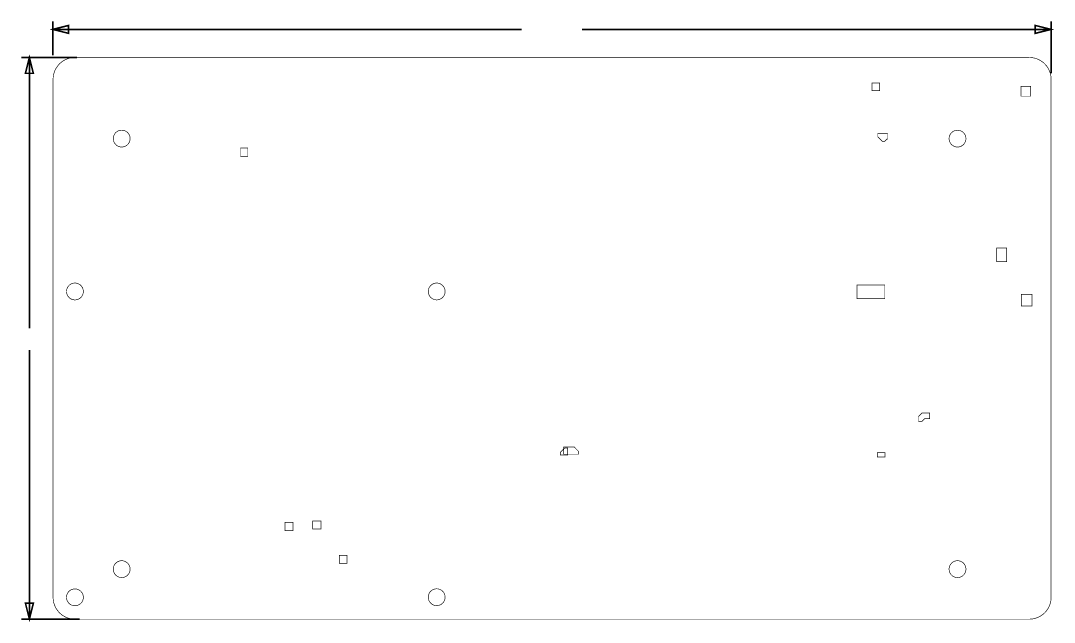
# Model space of a CAD drawing. Extents: x -9 to 157, y -4 to 92.
import ezdxf

# ---------------------------------------------------------------- set-up
doc = ezdxf.new("R2010")
doc.units = 0
for name, pattern in [('SIG_183', [2, 1, 1]), ('SIG_207', [2, 1, 1]), ('SIG_22', [2, 1, 1]), ('SIG_4', [2, 1, 1]), ('SIG_88', [2, 1, 1]), ('TRMIDX_2048', [2, 1, 1]), ('TRMIDX_4096', [2, 1, 1])]:
    doc.linetypes.add(name, pattern=pattern)
for name, color, linetype in [('BOARD_CUTOUT_00', 254, 'CONTINUOUS'), ('BOARD_OUTLINE_00', 254, 'CONTINUOUS'), ('COPPER_04', 56, 'CONTINUOUS'), ('DIMENSION1_00', 254, 'CONTINUOUS'), ('DIMENSION2_00', 254, 'CONTINUOUS'), ('DIMENSION3_00', 254, 'CONTINUOUS'), ('DIMENSION4_00', 254, 'CONTINUOUS'), ('DIMENSION5_00', 254, 'CONTINUOUS'), ('DIMENSION6_00', 254, 'CONTINUOUS'), ('DIMENSION7_00', 254, 'CONTINUOUS')]:
    doc.layers.add(name, color=color, linetype=linetype)

# ---------------------------------------------------------------- blocks, each defined once
blk = doc.blocks.new('SMOOTH_0$1')
at = {"const_width": 0.05}
blk.add_lwpolyline([(-0.025, 0, 1), (0.025, 0, 1)], format="xyb", close=True, dxfattribs=at)
blk = doc.blocks.new('BOARD_74')
at = {"layer": 'BOARD_CUTOUT_00', "const_width": 0.1}
blk.add_lwpolyline([(155.175, -4.625), (155.175, -6.2), (156.75, -6.2), (156.75, -4.625)], close=True, dxfattribs=at)
for points in [[(12.35067, -13.00042, 1), (9.65067, -13.00042, 1)], [(146.35067, -13.00042, 1), (143.65067, -13.00042, 1)], [(4.85067, -37.50042, 1), (2.15067, -37.50042, 1)], [(62.85067, -37.50042, 1), (60.15067, -37.50042, 1)], [(12.35067, -82.00042, 1), (9.65067, -82.00042, 1)], [(146.35067, -82.00042, 1), (143.65067, -82.00042, 1)], [(4.85, -86.52, 1), (2.15, -86.52, 1)], [(62.85067, -86.50042, 1), (60.15067, -86.50042, 1)]]:
    blk.add_lwpolyline(points, format="xyb", close=True, dxfattribs=at)
at = {"layer": 'BOARD_OUTLINE_00', "const_width": 0.1}
blk.add_lwpolyline([(0, -3.5, -0.4142135624), (3.5, 0), (156.51, 0, -0.4142135624), (160.01, -3.5), (160.01, -86.52, -0.4142135624), (156.51, -90.02), (3.5, -90.02, -0.4142135624), (0, -86.52)], format="xyb", close=True, dxfattribs=at)
at = {"layer": 'BOARD_CUTOUT_00'}
for p in [(155.175, -4.625), (156.75, -4.625), (155.175, -6.2), (156.75, -6.2)]:
    blk.add_blockref('SMOOTH_0$1', p, dxfattribs=at)
at = {"layer": 'BOARD_OUTLINE_00'}
for p in [(3.5, 0), (0, -3.5)]:
    blk.add_blockref('SMOOTH_0$1', p, dxfattribs=at)
blk = doc.blocks.new('D_1dfeghi_9')
at = {"layer": 'DIMENSION1_00', "linetype": 'TRMIDX_2048', "const_width": 0.254}
blk.add_lwpolyline([(82.95, 4.94257), (7.7567726667, 4.94257)], dxfattribs=at)
at = {"layer": 'DIMENSION2_00', "linetype": 'TRMIDX_2048', "const_width": 0.254}
blk.add_lwpolyline([(-77.1, 4.94257), (-1.9067726667, 4.94257)], dxfattribs=at)
at = {"layer": 'DIMENSION3_00', "linetype": 'TRMIDX_2048', "const_width": 0.254}
blk.add_lwpolyline([(82.95, 4.94257), (80.41, 4.30757), (80.41, 5.57757)], close=True, dxfattribs=at)
at = {"layer": 'DIMENSION4_00', "linetype": 'TRMIDX_2048', "const_width": 0.254}
blk.add_lwpolyline([(-77.1, 4.94257), (-74.56, 5.57757), (-74.56, 4.30757)], close=True, dxfattribs=at)
at = {"layer": 'DIMENSION5_00', "linetype": 'TRMIDX_2048', "const_width": 0.254}
blk.add_lwpolyline([(82.95, -2.08743), (82.95, 6.21257)], dxfattribs=at)
at = {"layer": 'DIMENSION6_00', "linetype": 'TRMIDX_2048', "const_width": 0.254}
blk.add_lwpolyline([(-77.1, 0.81257), (-77.1, 6.21257)], dxfattribs=at)
at = {"layer": 'DIMENSION7_00', "linetype": 'TRMIDX_2048', "const_width": 0.0254}
for points in [[(-77.1, -0.45743), (-77.0993333333, -0.45743)], [(82.95, -3.35743), (82.9506666667, -3.35743)]]:
    blk.add_lwpolyline(points, dxfattribs=at)
blk = doc.blocks.new('D_2dfeghi_10')
at = {"layer": 'DIMENSION1_00', "linetype": 'TRMIDX_4096', "const_width": 0.254}
blk.add_lwpolyline([(-4.129886, -28.23), (-4.129886, 14.908)], dxfattribs=at)
at = {"layer": 'DIMENSION2_00', "linetype": 'TRMIDX_4096', "const_width": 0.254}
blk.add_lwpolyline([(-4.129886, 61.77), (-4.129886, 18.337)], dxfattribs=at)
at = {"layer": 'DIMENSION3_00', "linetype": 'TRMIDX_4096', "const_width": 0.254}
blk.add_lwpolyline([(-4.129886, -28.23), (-4.764886, -25.69), (-3.494886, -25.69)], close=True, dxfattribs=at)
at = {"layer": 'DIMENSION4_00', "linetype": 'TRMIDX_4096', "const_width": 0.254}
blk.add_lwpolyline([(-4.129886, 61.77), (-3.494886, 59.23), (-4.764886, 59.23)], close=True, dxfattribs=at)
at = {"layer": 'DIMENSION5_00', "linetype": 'TRMIDX_4096', "const_width": 0.254}
blk.add_lwpolyline([(3.950114, -28.23), (-5.399886, -28.23)], dxfattribs=at)
at = {"layer": 'DIMENSION6_00', "linetype": 'TRMIDX_4096', "const_width": 0.254}
blk.add_lwpolyline([(3.500114, 61.77), (-5.399886, 61.77)], dxfattribs=at)
at = {"layer": 'DIMENSION7_00', "linetype": 'TRMIDX_4096', "const_width": 0.0254}
for points in [[(4.770114, 61.77), (4.7707806667, 61.77)], [(5.220114, -28.23), (5.2207806667, -28.23)]]:
    blk.add_lwpolyline(points, dxfattribs=at)
blk = doc.blocks.new('COPPER_87')
at = {"layer": 'COPPER_04', "const_width": 0.1}
blk.add_lwpolyline([(0.025, 0), (-1.225, 0), (-1.775, -0.55), (-1.775, -1.325), (-1.225, -1.325), (-0.8, -0.9), (0.025, -0.9)], close=True, dxfattribs=at)
at = {"layer": 'COPPER_04'}
for p in [(-1.225, 0), (0.025, 0), (-1.775, -0.55), (-1.775, -1.325), (-1.225, -1.325), (-0.8, -0.9), (0.025, -0.9)]:
    blk.add_blockref('SMOOTH_0$1', p, dxfattribs=at)
blk = doc.blocks.new('COPPER_90')
at = {"layer": 'COPPER_04', "const_width": 0.1}
blk.add_lwpolyline([(0, 0), (0.725, -0.725), (1.1, -0.725), (1.475, -0.35), (1.55, -0.425), (1.55, 0.55), (0, 0.55)], close=True, dxfattribs=at)
at = {"layer": 'COPPER_04'}
for p in [(0, 0.55), (0, 0), (1.55, 0.55), (0.725, -0.725), (1.1, -0.725), (1.475, -0.35), (1.55, -0.425)]:
    blk.add_blockref('SMOOTH_0$1', p, dxfattribs=at)
blk = doc.blocks.new('COPPER_91')
at = {"layer": 'COPPER_04', "const_width": 0.1}
blk.add_lwpolyline([(0, 0), (0, -1.85), (1.7, -1.85), (1.7, 0)], close=True, dxfattribs=at)
at = {"layer": 'COPPER_04'}
for p in [(0, 0), (1.7, 0), (0, -1.85), (1.7, -1.85)]:
    blk.add_blockref('SMOOTH_0$1', p, dxfattribs=at)
blk = doc.blocks.new('COPPER_92')
at = {"layer": 'COPPER_04', "const_width": 0.1}
blk.add_lwpolyline([(0, 0), (0, -0.7), (1.225, -0.7), (1.225, 0)], close=True, dxfattribs=at)
at = {"layer": 'COPPER_04'}
for p in [(0, 0), (1.225, 0), (0, -0.7), (1.225, -0.7)]:
    blk.add_blockref('SMOOTH_0$1', p, dxfattribs=at)
blk = doc.blocks.new('COPPER_122')
at = {"layer": 'COPPER_04', "const_width": 0.1}
blk.add_lwpolyline([(0, 0), (0, -1.31), (1.28, -1.31), (1.28, 0)], close=True, dxfattribs=at)
at = {"layer": 'COPPER_04'}
for p in [(0, 0), (1.28, 0), (0, -1.31), (1.28, -1.31)]:
    blk.add_blockref('SMOOTH_0$1', p, dxfattribs=at)
blk = doc.blocks.new('COPPER_123')
at = {"layer": 'COPPER_04', "const_width": 0.1}
blk.add_lwpolyline([(0, 0), (0, -1.29), (1.36, -1.29), (1.36, 0)], close=True, dxfattribs=at)
at = {"layer": 'COPPER_04'}
for p in [(0, 0), (1.36, 0), (0, -1.29), (1.36, -1.29)]:
    blk.add_blockref('SMOOTH_0$1', p, dxfattribs=at)
blk = doc.blocks.new('COPPER_124')
at = {"layer": 'COPPER_04', "const_width": 0.1}
blk.add_lwpolyline([(0, 0), (0, -1.28), (1.21, -1.28), (1.21, 0)], close=True, dxfattribs=at)
at = {"layer": 'COPPER_04'}
for p in [(0, 0), (1.21, 0), (0, -1.28), (1.21, -1.28)]:
    blk.add_blockref('SMOOTH_0$1', p, dxfattribs=at)
blk = doc.blocks.new('COPPER_125')
at = {"layer": 'COPPER_04', "const_width": 0.1}
blk.add_lwpolyline([(0, 0), (0, -2.2), (1.575, -2.2), (1.575, 0)], close=True, dxfattribs=at)
at = {"layer": 'COPPER_04'}
for p in [(0, 0), (1.575, 0), (0, -2.2), (1.575, -2.2)]:
    blk.add_blockref('SMOOTH_0$1', p, dxfattribs=at)
blk = doc.blocks.new('COPPER_128')
at = {"layer": 'COPPER_04', "const_width": 0.1}
blk.add_lwpolyline([(0, 0), (0, -1.15), (2.4125, -1.15), (2.4125, -0.7125), (1.7, 0)], close=True, dxfattribs=at)
at = {"layer": 'COPPER_04'}
for p in [(0, 0), (1.7, 0), (0, -1.15), (2.4125, -0.7125), (2.4125, -1.15)]:
    blk.add_blockref('SMOOTH_0$1', p, dxfattribs=at)
blk = doc.blocks.new('COPPER_133')
at = {"layer": 'COPPER_04', "const_width": 0.1}
blk.add_lwpolyline([(0, 0), (0, -1.35), (1.175, -1.35), (1.175, 0)], close=True, dxfattribs=at)
at = {"layer": 'COPPER_04'}
for p in [(0, 0), (1.175, 0), (0, -1.35), (1.175, -1.35)]:
    blk.add_blockref('SMOOTH_0$1', p, dxfattribs=at)
blk = doc.blocks.new('COPPER_144')
at = {"layer": 'COPPER_04', "const_width": 0.1}
blk.add_lwpolyline([(0, 0), (-0.6875, -0.6875), (-0.6875, -1.125), (0.5, -1.125), (0.5, 0)], close=True, dxfattribs=at)
at = {"layer": 'COPPER_04'}
for p in [(0, 0), (0.5, 0), (-0.6875, -0.6875), (-0.6875, -1.125), (0.5, -1.125)]:
    blk.add_blockref('SMOOTH_0$1', p, dxfattribs=at)
blk = doc.blocks.new('COPPER_148')
at = {"layer": 'COPPER_04', "const_width": 0.1}
blk.add_lwpolyline([(0, 0), (0, -1.225), (1.225, -1.225), (1.225, 0)], close=True, dxfattribs=at)
at = {"layer": 'COPPER_04'}
for p in [(0, 0), (1.225, 0), (0, -1.225), (1.225, -1.225)]:
    blk.add_blockref('SMOOTH_0$1', p, dxfattribs=at)
blk = doc.blocks.new('COPPER_149')
at = {"layer": 'COPPER_04', "const_width": 0.1}
blk.add_lwpolyline([(0, 0), (0, -2.2), (4.45, -2.2), (4.45, 0)], close=True, dxfattribs=at)
at = {"layer": 'COPPER_04'}
for p in [(0, 0), (4.45, 0), (0, -2.2), (4.45, -2.2)]:
    blk.add_blockref('SMOOTH_0$1', p, dxfattribs=at)

msp = doc.modelspace()

# ---------------------------------------------------------------- block references
for name, p in [('D_1dfeghi_9', (73.55, 86.05743)), ('D_2dfeghi_10', (-3.170114, 24.73)), ('BOARD_74', (-3.5, 86.5))]:
    msp.add_blockref(name, p)
at = {"linetype": 'SIG_4'}
for name, p in [('COPPER_148', (127.8, 82.4)), ('COPPER_149', (125.4, 50.025))]:
    msp.add_blockref(name, p, dxfattribs=at)
at = {"linetype": 'SIG_22'}
for name, p in [('COPPER_90', (128.725, 73.8)), ('COPPER_91', (151.75, 48.525)), ('COPPER_87', (137.025, 29.5)), ('COPPER_92', (128.65, 23.15))]:
    msp.add_blockref(name, p, dxfattribs=at)
at = {"linetype": 'SIG_88'}
for name, p in [('COPPER_133', (26.55, 72)), ('COPPER_125', (147.8, 55.975))]:
    msp.add_blockref(name, p, dxfattribs=at)
at = {"linetype": 'SIG_183'}
for name, p in [('COPPER_144', (78.5, 23.9)), ('COPPER_128', (78.35, 24.075)), ('COPPER_122', (33.69, 11.98))]:
    msp.add_blockref(name, p, dxfattribs=at)
at = {"linetype": 'SIG_207'}
for name, p in [('COPPER_123', (38.11, 12.22)), ('COPPER_124', (42.4, 6.7))]:
    msp.add_blockref(name, p, dxfattribs=at)

doc.saveas('drawing.dxf')
